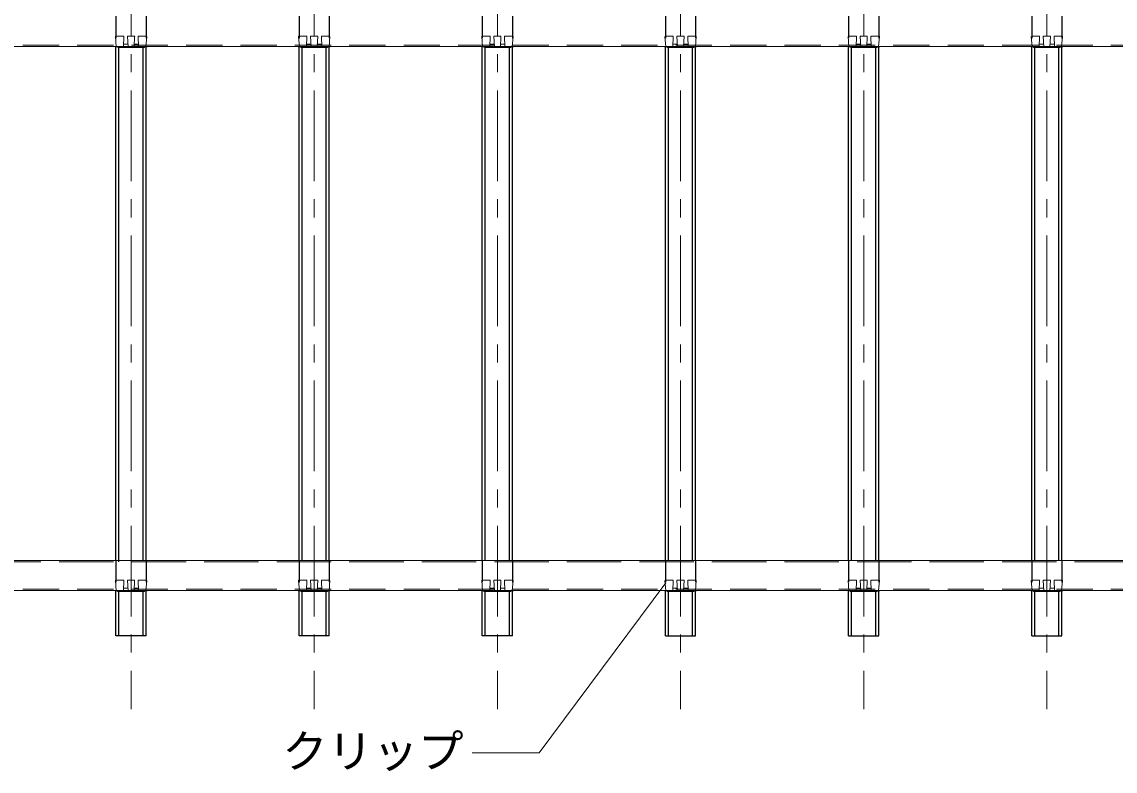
# Model space of a CAD drawing. Units: millimetres on the paper, enlarged 20 times, with parts at other scales. Extents: x -3900 to 3900, y -2693 to 2650.
# Drawn here: x -2694 to -1489, y -2179 to -1353 of the extents above; entities that cross this region are included whole.
import ezdxf
from ezdxf.enums import TextEntityAlignment as Align

# ---------------------------------------------------------------- set-up
doc = ezdxf.new("R2010")
doc.units = ezdxf.units.MM
doc.header["$LTSCALE"] = 20
for name, pattern in [('CHAIN1', [8, 5, -1, 1, -1]), ('DASHED1', [1.8, 1.2, -0.6]), ('DASHED2', [3, 2, -1]), ('DASHED3', [4, 3, -1])]:
    doc.linetypes.add(name, pattern=pattern)
for name, color, linetype, lineweight in [('3-0_中心線', 4, 'CHAIN1', 9), ('3-2_野縁受け', 3, 'DASHED1', 18), ('3-3_野縁', 2, 'Continuous', 25), ('3-6_文字', 6, 'Continuous', 35), ('3-A_クリップ', 7, 'DASHED1', 18)]:
    doc.layers.add(name, color=color, linetype=linetype, lineweight=lineweight)
doc.styles.add('ＭＳ ゴシック', font='')
doc.styles.get('ＭＳ ゴシック').set_extended_font_data('MS Gothic')

msp = doc.modelspace()

# ---------------------------------------------------------------- linework, layer by layer
at = {"layer": '3-0_中心線'}
for p, q in [((-2573.85, -628.44), (-2573.85, -2110.94)), ((-2371.85, -628.44), (-2371.85, -2110.94)), ((-2169.85, -628.44), (-2169.85, -2110.94)), ((-1967.85, -628.44), (-1967.85, -2110.94)), ((-1765.85, -628.44), (-1765.85, -2110.94)), ((-1563.85, -628.44), (-1563.85, -2110.94))]:
    msp.add_line(p, q, dxfattribs=at)
at = {"layer": '3-2_野縁受け', "linetype": 'DASHED2'}
for p, q in [((-1093.18, -1378.52), (-3044.52, -1378.52)), ((-1093.18, -1978.52), (-3044.52, -1978.52))]:
    msp.add_line(p, q, dxfattribs=at)
at = {"layer": '3-2_野縁受け', "linetype": 'Continuous'}
for p, q in [((-1093.18, -1380.06), (-3044.52, -1380.06)), ((-1093.18, -1946.72), (-3044.52, -1946.72)), ((-1093.18, -1980.06), (-3044.52, -1980.06))]:
    msp.add_line(p, q, dxfattribs=at)
at = {"layer": '3-2_野縁受け', "linetype": 'DASHED3'}
msp.add_line((-1073.18, -1948.26), (-3064.52, -1948.26), dxfattribs=at)
at = {"layer": '3-3_野縁', "linetype": 'DASHED1'}
for p, q in [((-2590.52, -1346.72), (-2590.52, -1380.06)), ((-2557.18, -1346.72), (-2557.18, -1380.06)), ((-2388.52, -1346.72), (-2388.52, -1380.06)), ((-2355.18, -1346.72), (-2355.18, -1380.06)), ((-2186.52, -1346.72), (-2186.52, -1380.06)), ((-2153.18, -1346.72), (-2153.18, -1380.06)), ((-1984.52, -1346.72), (-1984.52, -1380.06)), ((-1951.18, -1346.72), (-1951.18, -1380.06)), ((-1782.52, -1346.72), (-1782.52, -1380.06)), ((-1749.18, -1346.72), (-1749.18, -1380.06)), ((-1580.52, -1346.72), (-1580.52, -1380.06)), ((-1547.18, -1346.72), (-1547.18, -1380.06)), ((-2590.52, -1946.72), (-2590.52, -1980.06)), ((-2557.18, -1946.72), (-2557.18, -1980.06)), ((-2388.52, -1946.72), (-2388.52, -1980.06)), ((-2355.18, -1946.72), (-2355.18, -1980.06)), ((-2186.52, -1946.72), (-2186.52, -1980.06)), ((-2153.18, -1946.72), (-2153.18, -1980.06)), ((-1984.52, -1946.72), (-1984.52, -1980.06)), ((-1951.18, -1946.72), (-1951.18, -1980.06)), ((-1782.52, -1946.72), (-1782.52, -1980.06)), ((-1749.18, -1946.72), (-1749.18, -1980.06)), ((-1580.52, -1946.72), (-1580.52, -1980.06)), ((-1547.18, -1946.72), (-1547.18, -1980.06))]:
    msp.add_line(p, q, dxfattribs=at)
at = {"layer": '3-3_野縁'}
for p, q in [((-2590.52, -1946.72), (-2590.52, -1380.06)), ((-2587.18, -1948.26), (-2587.18, -1380.06)), ((-2560.52, -1946.72), (-2560.52, -1380.06)), ((-2557.18, -1946.72), (-2557.18, -1380.06)), ((-2388.52, -1946.72), (-2388.52, -1380.06)), ((-2385.18, -1946.72), (-2385.18, -1380.06)), ((-2358.52, -1946.72), (-2358.52, -1380.06)), ((-2355.18, -1946.72), (-2355.18, -1380.06)), ((-2186.52, -1946.72), (-2186.52, -1380.06)), ((-2183.18, -1946.72), (-2183.18, -1380.06)), ((-2156.52, -1946.72), (-2156.52, -1380.06)), ((-2153.18, -1946.72), (-2153.18, -1380.06)), ((-1984.52, -1946.72), (-1984.52, -1380.06)), ((-1981.18, -1946.72), (-1981.18, -1380.06)), ((-1954.52, -1946.72), (-1954.52, -1380.06)), ((-1951.18, -1946.72), (-1951.18, -1380.06)), ((-1782.52, -1946.72), (-1782.52, -1380.06)), ((-1779.18, -1946.72), (-1779.18, -1380.06)), ((-1752.52, -1946.72), (-1752.52, -1380.06)), ((-1749.18, -1946.72), (-1749.18, -1380.06)), ((-1580.52, -1946.72), (-1580.52, -1380.06)), ((-1577.18, -1946.72), (-1577.18, -1380.06)), ((-1550.52, -1946.72), (-1550.52, -1380.06)), ((-1547.18, -1946.72), (-1547.18, -1380.06)), ((-2590.52, -2029.97), (-2590.52, -1980.06)), ((-2587.18, -2029.97), (-2587.18, -1980.06)), ((-2560.52, -2029.97), (-2560.52, -1980.06)), ((-2557.18, -2029.97), (-2557.18, -1980.06)), ((-2388.52, -2029.97), (-2388.52, -1980.06)), ((-2385.18, -2029.97), (-2385.18, -1980.06)), ((-2358.52, -2029.97), (-2358.52, -1980.06)), ((-2355.18, -2029.97), (-2355.18, -1980.06)), ((-2186.52, -2029.97), (-2186.52, -1980.06)), ((-2183.18, -2029.97), (-2183.18, -1980.06)), ((-2156.52, -2029.97), (-2156.52, -1980.06)), ((-2153.18, -2029.97), (-2153.18, -1980.06)), ((-1984.52, -2029.97), (-1984.52, -1980.06)), ((-1981.18, -2029.97), (-1981.18, -1980.06)), ((-1954.52, -2029.97), (-1954.52, -1980.06)), ((-1951.18, -2029.97), (-1951.18, -1980.06)), ((-1782.52, -2029.97), (-1782.52, -1980.06)), ((-1779.18, -2029.97), (-1779.18, -1980.06)), ((-1752.52, -2029.97), (-1752.52, -1980.06)), ((-1749.18, -2029.97), (-1749.18, -1980.06)), ((-1580.52, -2029.97), (-1580.52, -1980.06)), ((-1577.18, -2029.97), (-1577.18, -1980.06)), ((-1550.52, -2029.97), (-1550.52, -1980.06)), ((-1547.18, -2029.97), (-1547.18, -1980.06)), ((-2557.18, -2029.97), (-2590.52, -2029.97)), ((-2355.18, -2029.97), (-2388.52, -2029.97)), ((-2153.18, -2029.97), (-2186.52, -2029.97)), ((-1984.52, -2029.97), (-1951.18, -2029.97)), ((-1782.52, -2029.97), (-1749.18, -2029.97)), ((-1580.52, -2029.97), (-1547.18, -2029.97))]:
    msp.add_line(p, q, dxfattribs=at)
at = {"layer": '3-6_文字', "color": 7, "lineweight": 18}
msp.add_lwpolyline([(-2197.7, -2159.01), (-2123.67, -2159.01), (-1984.14, -1971.49)], dxfattribs=at)
at = {"layer": '3-A_クリップ'}
for p, q in [((-2591.15, -1368.82), (-2590.18, -1380.46)), ((-2590.82, -1368.46), (-2582.19, -1368.46)), ((-2581.86, -1368.8), (-2582.18, -1380.46)), ((-2577.83, -1368.81), (-2577.18, -1380.46)), ((-2577.5, -1368.46), (-2573.85, -1368.46)), ((-2570.2, -1368.46), (-2573.85, -1368.46)), ((-2569.87, -1368.81), (-2570.52, -1380.46)), ((-2565.84, -1368.8), (-2565.52, -1380.46)), ((-2556.88, -1368.46), (-2565.51, -1368.46)), ((-2556.55, -1368.82), (-2557.52, -1380.46)), ((-2389.15, -1368.82), (-2388.18, -1380.46)), ((-2388.82, -1368.46), (-2380.19, -1368.46)), ((-2379.86, -1368.8), (-2380.18, -1380.46)), ((-2375.83, -1368.81), (-2375.18, -1380.46)), ((-2375.5, -1368.46), (-2371.85, -1368.46)), ((-2368.2, -1368.46), (-2371.85, -1368.46)), ((-2367.87, -1368.81), (-2368.52, -1380.46)), ((-2363.84, -1368.8), (-2363.52, -1380.46)), ((-2354.88, -1368.46), (-2363.51, -1368.46)), ((-2354.55, -1368.82), (-2355.52, -1380.46)), ((-2187.15, -1368.82), (-2186.18, -1380.46)), ((-2186.82, -1368.46), (-2178.19, -1368.46)), ((-2177.86, -1368.8), (-2178.18, -1380.46)), ((-2173.83, -1368.81), (-2173.18, -1380.46)), ((-2173.5, -1368.46), (-2169.85, -1368.46)), ((-2166.2, -1368.46), (-2169.85, -1368.46)), ((-2165.87, -1368.81), (-2166.52, -1380.46)), ((-2161.84, -1368.8), (-2161.52, -1380.46)), ((-2152.88, -1368.46), (-2161.51, -1368.46)), ((-2152.55, -1368.82), (-2153.52, -1380.46)), ((-1985.15, -1368.82), (-1984.18, -1380.46)), ((-1984.82, -1368.46), (-1976.19, -1368.46)), ((-1975.86, -1368.8), (-1976.18, -1380.46)), ((-1971.83, -1368.81), (-1971.18, -1380.46)), ((-1971.5, -1368.46), (-1967.85, -1368.46)), ((-1964.2, -1368.46), (-1967.85, -1368.46)), ((-1963.87, -1368.81), (-1964.52, -1380.46)), ((-1959.84, -1368.8), (-1959.52, -1380.46)), ((-1950.88, -1368.46), (-1959.51, -1368.46)), ((-1950.55, -1368.82), (-1951.52, -1380.46)), ((-1783.15, -1368.82), (-1782.18, -1380.46)), ((-1782.82, -1368.46), (-1774.19, -1368.46)), ((-1773.86, -1368.8), (-1774.18, -1380.46)), ((-1769.83, -1368.81), (-1769.18, -1380.46)), ((-1769.5, -1368.46), (-1765.85, -1368.46)), ((-1762.2, -1368.46), (-1765.85, -1368.46)), ((-1761.87, -1368.81), (-1762.52, -1380.46)), ((-1757.84, -1368.8), (-1757.52, -1380.46)), ((-1748.88, -1368.46), (-1757.51, -1368.46)), ((-1748.55, -1368.82), (-1749.52, -1380.46)), ((-1581.15, -1368.82), (-1580.18, -1380.46)), ((-1580.82, -1368.46), (-1572.19, -1368.46)), ((-1571.86, -1368.8), (-1572.18, -1380.46)), ((-1567.83, -1368.81), (-1567.18, -1380.46)), ((-1567.5, -1368.46), (-1563.85, -1368.46)), ((-1560.2, -1368.46), (-1563.85, -1368.46)), ((-1559.87, -1368.81), (-1560.52, -1380.46)), ((-1555.84, -1368.8), (-1555.52, -1380.46)), ((-1546.88, -1368.46), (-1555.51, -1368.46)), ((-1546.55, -1368.82), (-1547.52, -1380.46)), ((-2591.52, -1380.06), (-2590.22, -1380.06)), ((-2582.17, -1380.06), (-2577.21, -1380.06)), ((-2582.1, -1377.46), (-2577.35, -1377.46)), ((-2565.53, -1380.06), (-2570.49, -1380.06)), ((-2565.6, -1377.46), (-2570.35, -1377.46)), ((-2556.18, -1380.06), (-2557.48, -1380.06)), ((-2389.52, -1380.06), (-2388.22, -1380.06)), ((-2380.17, -1380.06), (-2375.21, -1380.06)), ((-2380.1, -1377.46), (-2375.35, -1377.46)), ((-2363.53, -1380.06), (-2368.49, -1380.06)), ((-2363.6, -1377.46), (-2368.35, -1377.46)), ((-2354.18, -1380.06), (-2355.48, -1380.06)), ((-2187.52, -1380.06), (-2186.22, -1380.06)), ((-2178.17, -1380.06), (-2173.21, -1380.06)), ((-2178.1, -1377.46), (-2173.35, -1377.46)), ((-2161.53, -1380.06), (-2166.49, -1380.06)), ((-2161.6, -1377.46), (-2166.35, -1377.46)), ((-2152.18, -1380.06), (-2153.48, -1380.06)), ((-1985.52, -1380.06), (-1984.22, -1380.06)), ((-1976.17, -1380.06), (-1971.21, -1380.06)), ((-1976.1, -1377.46), (-1971.35, -1377.46)), ((-1959.53, -1380.06), (-1964.49, -1380.06)), ((-1959.6, -1377.46), (-1964.35, -1377.46)), ((-1950.18, -1380.06), (-1951.48, -1380.06)), ((-1783.52, -1380.06), (-1782.22, -1380.06)), ((-1774.17, -1380.06), (-1769.21, -1380.06)), ((-1774.1, -1377.46), (-1769.35, -1377.46)), ((-1757.53, -1380.06), (-1762.49, -1380.06)), ((-1757.6, -1377.46), (-1762.35, -1377.46)), ((-1748.18, -1380.06), (-1749.48, -1380.06)), ((-1581.52, -1380.06), (-1580.22, -1380.06)), ((-1572.17, -1380.06), (-1567.21, -1380.06)), ((-1572.1, -1377.46), (-1567.35, -1377.46)), ((-1555.53, -1380.06), (-1560.49, -1380.06)), ((-1555.6, -1377.46), (-1560.35, -1377.46)), ((-1546.18, -1380.06), (-1547.48, -1380.06)), ((-2591.15, -1968.82), (-2590.18, -1980.46)), ((-2590.82, -1968.46), (-2582.19, -1968.46)), ((-2581.86, -1968.8), (-2582.18, -1980.46)), ((-2577.83, -1968.81), (-2577.18, -1980.46)), ((-2577.5, -1968.46), (-2573.85, -1968.46)), ((-2570.2, -1968.46), (-2573.85, -1968.46)), ((-2569.87, -1968.81), (-2570.52, -1980.46)), ((-2565.84, -1968.8), (-2565.52, -1980.46)), ((-2556.88, -1968.46), (-2565.51, -1968.46)), ((-2556.55, -1968.82), (-2557.52, -1980.46)), ((-2389.15, -1968.82), (-2388.18, -1980.46)), ((-2388.82, -1968.46), (-2380.19, -1968.46)), ((-2379.86, -1968.8), (-2380.18, -1980.46)), ((-2375.83, -1968.81), (-2375.18, -1980.46)), ((-2375.5, -1968.46), (-2371.85, -1968.46)), ((-2368.2, -1968.46), (-2371.85, -1968.46)), ((-2367.87, -1968.81), (-2368.52, -1980.46)), ((-2363.84, -1968.8), (-2363.52, -1980.46)), ((-2354.88, -1968.46), (-2363.51, -1968.46)), ((-2354.55, -1968.82), (-2355.52, -1980.46)), ((-2187.15, -1968.82), (-2186.18, -1980.46)), ((-2186.82, -1968.46), (-2178.19, -1968.46)), ((-2177.86, -1968.8), (-2178.18, -1980.46)), ((-2173.83, -1968.81), (-2173.18, -1980.46)), ((-2173.5, -1968.46), (-2169.85, -1968.46)), ((-2166.2, -1968.46), (-2169.85, -1968.46)), ((-2165.87, -1968.81), (-2166.52, -1980.46)), ((-2161.84, -1968.8), (-2161.52, -1980.46)), ((-2152.88, -1968.46), (-2161.51, -1968.46)), ((-2152.55, -1968.82), (-2153.52, -1980.46)), ((-1985.15, -1968.82), (-1984.18, -1980.46)), ((-1984.82, -1968.46), (-1976.19, -1968.46)), ((-1975.86, -1968.8), (-1976.18, -1980.46)), ((-1971.83, -1968.81), (-1971.18, -1980.46)), ((-1971.5, -1968.46), (-1967.85, -1968.46)), ((-1964.2, -1968.46), (-1967.85, -1968.46)), ((-1963.87, -1968.81), (-1964.52, -1980.46)), ((-1959.84, -1968.8), (-1959.52, -1980.46)), ((-1950.88, -1968.46), (-1959.51, -1968.46)), ((-1950.55, -1968.82), (-1951.52, -1980.46)), ((-1783.15, -1968.82), (-1782.18, -1980.46)), ((-1782.82, -1968.46), (-1774.19, -1968.46)), ((-1773.86, -1968.8), (-1774.18, -1980.46)), ((-1769.83, -1968.81), (-1769.18, -1980.46)), ((-1769.5, -1968.46), (-1765.85, -1968.46)), ((-1762.2, -1968.46), (-1765.85, -1968.46)), ((-1761.87, -1968.81), (-1762.52, -1980.46)), ((-1757.84, -1968.8), (-1757.52, -1980.46)), ((-1748.88, -1968.46), (-1757.51, -1968.46)), ((-1748.55, -1968.82), (-1749.52, -1980.46)), ((-1581.15, -1968.82), (-1580.18, -1980.46)), ((-1580.82, -1968.46), (-1572.19, -1968.46)), ((-1571.86, -1968.8), (-1572.18, -1980.46)), ((-1567.83, -1968.81), (-1567.18, -1980.46)), ((-1567.5, -1968.46), (-1563.85, -1968.46)), ((-1560.2, -1968.46), (-1563.85, -1968.46)), ((-1559.87, -1968.81), (-1560.52, -1980.46)), ((-1555.84, -1968.8), (-1555.52, -1980.46)), ((-1546.88, -1968.46), (-1555.51, -1968.46)), ((-1546.55, -1968.82), (-1547.52, -1980.46)), ((-2582.1, -1977.46), (-2577.35, -1977.46)), ((-2565.6, -1977.46), (-2570.35, -1977.46)), ((-2380.1, -1977.46), (-2375.35, -1977.46)), ((-2363.6, -1977.46), (-2368.35, -1977.46)), ((-2178.1, -1977.46), (-2173.35, -1977.46)), ((-2161.6, -1977.46), (-2166.35, -1977.46)), ((-1976.1, -1977.46), (-1971.35, -1977.46)), ((-1959.6, -1977.46), (-1964.35, -1977.46)), ((-1774.1, -1977.46), (-1769.35, -1977.46)), ((-1757.6, -1977.46), (-1762.35, -1977.46)), ((-1572.1, -1977.46), (-1567.35, -1977.46)), ((-1555.6, -1977.46), (-1560.35, -1977.46))]:
    msp.add_line(p, q, dxfattribs=at)
at = {"layer": '3-A_クリップ', "linetype": 'Continuous'}
for p, q in [((-2590.08, -1380.46), (-2573.85, -1380.46)), ((-2588.18, -1381.06), (-2573.85, -1381.06)), ((-2557.62, -1380.46), (-2573.85, -1380.46)), ((-2559.52, -1381.06), (-2573.85, -1381.06)), ((-2388.08, -1380.46), (-2371.85, -1380.46)), ((-2386.18, -1381.06), (-2371.85, -1381.06)), ((-2355.62, -1380.46), (-2371.85, -1380.46)), ((-2357.52, -1381.06), (-2371.85, -1381.06)), ((-2186.08, -1380.46), (-2169.85, -1380.46)), ((-2184.18, -1381.06), (-2169.85, -1381.06)), ((-2153.62, -1380.46), (-2169.85, -1380.46)), ((-2155.52, -1381.06), (-2169.85, -1381.06)), ((-1984.08, -1380.46), (-1967.85, -1380.46)), ((-1982.18, -1381.06), (-1967.85, -1381.06)), ((-1951.62, -1380.46), (-1967.85, -1380.46)), ((-1953.52, -1381.06), (-1967.85, -1381.06)), ((-1782.08, -1380.46), (-1765.85, -1380.46)), ((-1780.18, -1381.06), (-1765.85, -1381.06)), ((-1749.62, -1380.46), (-1765.85, -1380.46)), ((-1751.52, -1381.06), (-1765.85, -1381.06)), ((-1580.08, -1380.46), (-1563.85, -1380.46)), ((-1578.18, -1381.06), (-1563.85, -1381.06)), ((-1547.62, -1380.46), (-1563.85, -1380.46)), ((-1549.52, -1381.06), (-1563.85, -1381.06)), ((-2591.52, -1980.06), (-2590.22, -1980.06)), ((-2590.08, -1980.46), (-2573.85, -1980.46)), ((-2588.18, -1981.06), (-2573.85, -1981.06)), ((-2582.17, -1980.06), (-2577.21, -1980.06)), ((-2557.62, -1980.46), (-2573.85, -1980.46)), ((-2559.52, -1981.06), (-2573.85, -1981.06)), ((-2565.53, -1980.06), (-2570.49, -1980.06)), ((-2556.18, -1980.06), (-2557.48, -1980.06)), ((-2389.52, -1980.06), (-2388.22, -1980.06)), ((-2388.08, -1980.46), (-2371.85, -1980.46)), ((-2386.18, -1981.06), (-2371.85, -1981.06)), ((-2380.17, -1980.06), (-2375.21, -1980.06)), ((-2355.62, -1980.46), (-2371.85, -1980.46)), ((-2357.52, -1981.06), (-2371.85, -1981.06)), ((-2363.53, -1980.06), (-2368.49, -1980.06)), ((-2354.18, -1980.06), (-2355.48, -1980.06)), ((-2187.52, -1980.06), (-2186.22, -1980.06)), ((-2186.08, -1980.46), (-2169.85, -1980.46)), ((-2184.18, -1981.06), (-2169.85, -1981.06)), ((-2178.17, -1980.06), (-2173.21, -1980.06)), ((-2153.62, -1980.46), (-2169.85, -1980.46)), ((-2155.52, -1981.06), (-2169.85, -1981.06)), ((-2161.53, -1980.06), (-2166.49, -1980.06)), ((-2152.18, -1980.06), (-2153.48, -1980.06)), ((-1985.52, -1980.06), (-1984.22, -1980.06)), ((-1984.08, -1980.46), (-1967.85, -1980.46)), ((-1982.18, -1981.06), (-1967.85, -1981.06)), ((-1976.17, -1980.06), (-1971.21, -1980.06)), ((-1951.62, -1980.46), (-1967.85, -1980.46)), ((-1953.52, -1981.06), (-1967.85, -1981.06)), ((-1959.53, -1980.06), (-1964.49, -1980.06)), ((-1950.18, -1980.06), (-1951.48, -1980.06)), ((-1783.52, -1980.06), (-1782.22, -1980.06)), ((-1782.08, -1980.46), (-1765.85, -1980.46)), ((-1780.18, -1981.06), (-1765.85, -1981.06)), ((-1774.17, -1980.06), (-1769.21, -1980.06)), ((-1749.62, -1980.46), (-1765.85, -1980.46)), ((-1751.52, -1981.06), (-1765.85, -1981.06)), ((-1757.53, -1980.06), (-1762.49, -1980.06)), ((-1748.18, -1980.06), (-1749.48, -1980.06)), ((-1581.52, -1980.06), (-1580.22, -1980.06)), ((-1580.08, -1980.46), (-1563.85, -1980.46)), ((-1578.18, -1981.06), (-1563.85, -1981.06)), ((-1572.17, -1980.06), (-1567.21, -1980.06)), ((-1547.62, -1980.46), (-1563.85, -1980.46)), ((-1549.52, -1981.06), (-1563.85, -1981.06)), ((-1555.53, -1980.06), (-1560.49, -1980.06)), ((-1546.18, -1980.06), (-1547.48, -1980.06))]:
    msp.add_line(p, q, dxfattribs=at)
for points in [[(-2591.52, -1380.06), (-2591.52, -1380.46), (-2590.08, -1380.46)], [(-2556.18, -1380.06), (-2556.18, -1380.46), (-2557.62, -1380.46)], [(-2389.52, -1380.06), (-2389.52, -1380.46), (-2388.08, -1380.46)], [(-2354.18, -1380.06), (-2354.18, -1380.46), (-2355.62, -1380.46)], [(-2187.52, -1380.06), (-2187.52, -1380.46), (-2186.08, -1380.46)], [(-2152.18, -1380.06), (-2152.18, -1380.46), (-2153.62, -1380.46)], [(-1985.52, -1380.06), (-1985.52, -1380.46), (-1984.08, -1380.46)], [(-1950.18, -1380.06), (-1950.18, -1380.46), (-1951.62, -1380.46)], [(-1783.52, -1380.06), (-1783.52, -1380.46), (-1782.08, -1380.46)], [(-1748.18, -1380.06), (-1748.18, -1380.46), (-1749.62, -1380.46)], [(-1581.52, -1380.06), (-1581.52, -1380.46), (-1580.08, -1380.46)], [(-1546.18, -1380.06), (-1546.18, -1380.46), (-1547.62, -1380.46)], [(-2591.52, -1980.06), (-2591.52, -1980.46), (-2590.08, -1980.46)], [(-2556.18, -1980.06), (-2556.18, -1980.46), (-2557.62, -1980.46)], [(-2389.52, -1980.06), (-2389.52, -1980.46), (-2388.08, -1980.46)], [(-2354.18, -1980.06), (-2354.18, -1980.46), (-2355.62, -1980.46)], [(-2187.52, -1980.06), (-2187.52, -1980.46), (-2186.08, -1980.46)], [(-2152.18, -1980.06), (-2152.18, -1980.46), (-2153.62, -1980.46)], [(-1985.52, -1980.06), (-1985.52, -1980.46), (-1984.08, -1980.46)], [(-1950.18, -1980.06), (-1950.18, -1980.46), (-1951.62, -1980.46)], [(-1783.52, -1980.06), (-1783.52, -1980.46), (-1782.08, -1980.46)], [(-1748.18, -1980.06), (-1748.18, -1980.46), (-1749.62, -1980.46)], [(-1581.52, -1980.06), (-1581.52, -1980.46), (-1580.08, -1980.46)], [(-1546.18, -1980.06), (-1546.18, -1980.46), (-1547.62, -1980.46)]]:
    msp.add_lwpolyline(points, dxfattribs=at)
at = {"layer": '3-A_クリップ'}
for centre, start, end in [((-2590.82, -1368.79), 90, 184.76364), ((-2582.19, -1368.79), 358.40886, 90), ((-2577.5, -1368.79), 90, 183.17983), ((-2570.2, -1368.79), 356.82017, 90), ((-2565.51, -1368.79), 90, 181.59114), ((-2388.82, -1368.79), 90, 184.76364), ((-2380.19, -1368.79), 358.40886, 90), ((-2375.5, -1368.79), 90, 183.17983), ((-2368.2, -1368.79), 356.82017, 90), ((-2363.51, -1368.79), 90, 181.59114), ((-2186.82, -1368.79), 90, 184.76364), ((-2178.19, -1368.79), 358.40886, 90), ((-2173.5, -1368.79), 90, 183.17983), ((-2166.2, -1368.79), 356.82017, 90), ((-2161.51, -1368.79), 90, 181.59114), ((-1976.19, -1368.79), 358.40886, 90), ((-1971.5, -1368.79), 90, 183.17983), ((-1964.2, -1368.79), 356.82017, 90), ((-1959.51, -1368.79), 90, 181.59114), ((-1950.88, -1368.79), 355.23636, 90), ((-1774.19, -1368.79), 358.40886, 90), ((-1769.5, -1368.79), 90, 183.17983), ((-1762.2, -1368.79), 356.82017, 90), ((-1757.51, -1368.79), 90, 181.59114), ((-1748.88, -1368.79), 355.23636, 90), ((-1572.19, -1368.79), 358.40886, 90), ((-1567.5, -1368.79), 90, 183.17983), ((-1560.2, -1368.79), 356.82017, 90), ((-1555.51, -1368.79), 90, 181.59114), ((-1546.88, -1368.79), 355.23636, 90), ((-2590.82, -1968.79), 90, 184.76364), ((-2582.19, -1968.79), 358.40886, 90), ((-2577.5, -1968.79), 90, 183.17983), ((-2570.2, -1968.79), 356.82017, 90), ((-2565.51, -1968.79), 90, 181.59114), ((-2388.82, -1968.79), 90, 184.76364), ((-2380.19, -1968.79), 358.40886, 90), ((-2375.5, -1968.79), 90, 183.17983), ((-2368.2, -1968.79), 356.82017, 90), ((-2363.51, -1968.79), 90, 181.59114), ((-2186.82, -1968.79), 90, 184.76364), ((-2178.19, -1968.79), 358.40886, 90), ((-2173.5, -1968.79), 90, 183.17983), ((-2166.2, -1968.79), 356.82017, 90), ((-2161.51, -1968.79), 90, 181.59114), ((-1976.19, -1968.79), 358.40886, 90), ((-1971.5, -1968.79), 90, 183.17983), ((-1964.2, -1968.79), 356.82017, 90), ((-1959.51, -1968.79), 90, 181.59114), ((-1950.88, -1968.79), 355.23636, 90), ((-1774.19, -1968.79), 358.40886, 90), ((-1769.5, -1968.79), 90, 183.17983), ((-1762.2, -1968.79), 356.82017, 90), ((-1757.51, -1968.79), 90, 181.59114), ((-1748.88, -1968.79), 355.23636, 90), ((-1572.19, -1968.79), 358.40886, 90), ((-1567.5, -1968.79), 90, 183.17983), ((-1560.2, -1968.79), 356.82017, 90), ((-1555.51, -1968.79), 90, 181.59114), ((-1546.88, -1968.79), 355.23636, 90)]:
    msp.add_arc(centre, 0.333, start, end, dxfattribs=at)
at = {"layer": '3-A_クリップ', "linetype": 'Continuous'}
for centre, start, end in [((-2588.18, -1380.39), 186.02558, 270), ((-2559.52, -1380.39), 270, 353.97442), ((-2386.18, -1380.39), 186.02558, 270), ((-2357.52, -1380.39), 270, 353.97442), ((-2184.18, -1380.39), 186.02558, 270), ((-2155.52, -1380.39), 270, 353.97442), ((-1982.18, -1380.39), 186.02558, 270), ((-1953.52, -1380.39), 270, 353.97442), ((-1780.18, -1380.39), 186.02558, 270), ((-1751.52, -1380.39), 270, 353.97442), ((-1578.18, -1380.39), 186.02558, 270), ((-1549.52, -1380.39), 270, 353.97442), ((-2588.18, -1980.39), 186.02558, 270), ((-2559.52, -1980.39), 270, 353.97442), ((-2386.18, -1980.39), 186.02558, 270), ((-2357.52, -1980.39), 270, 353.97442), ((-2184.18, -1980.39), 186.02558, 270), ((-2155.52, -1980.39), 270, 353.97442), ((-1982.18, -1980.39), 186.02558, 270), ((-1953.52, -1980.39), 270, 353.97442), ((-1780.18, -1980.39), 186.02558, 270), ((-1751.52, -1980.39), 270, 353.97442), ((-1578.18, -1980.39), 186.02558, 270), ((-1549.52, -1980.39), 270, 353.97442)]:
    msp.add_arc(centre, 0.67, start, end, dxfattribs=at)

# ---------------------------------------------------------------- texts
at = {"layer": '3-6_文字', "color": 7, "style": 'ＭＳ ゴシック'}
msp.add_text('クリップ', height=36.66, dxfattribs=at).set_placement((-2407.15, -2186.36), align=Align.BOTTOM_LEFT)

doc.saveas('drawing.dxf')
